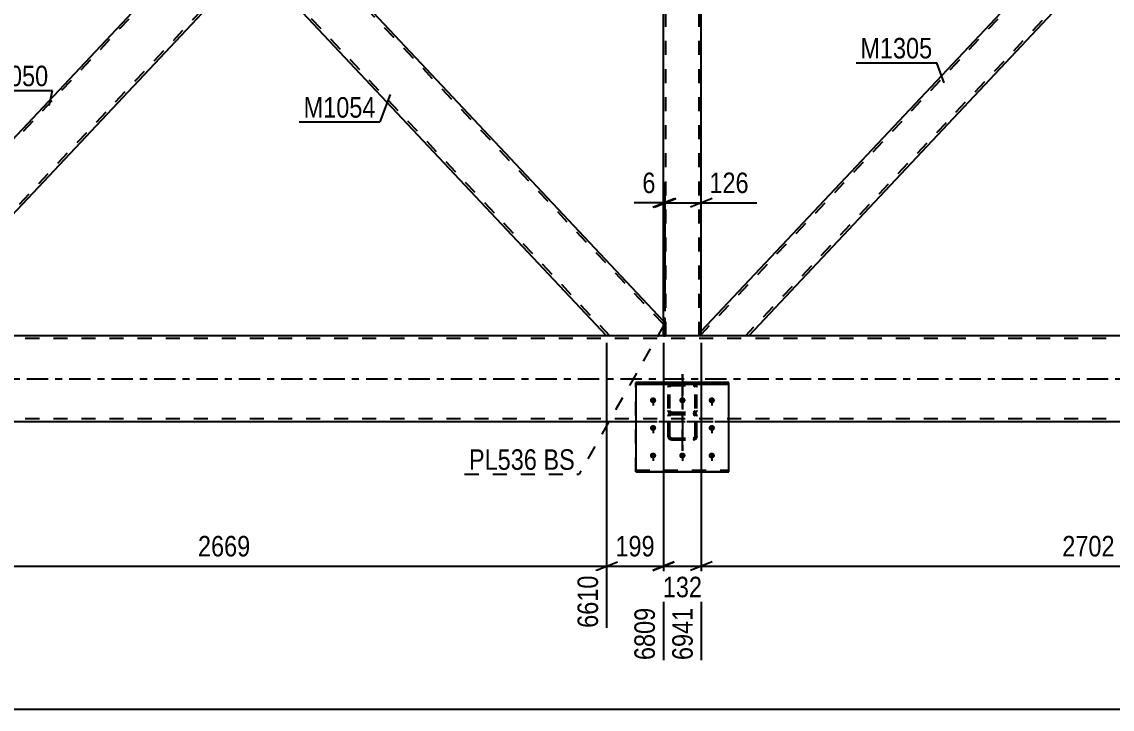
# Model space of a CAD drawing. Header units: millimetres. Extents: x -91 to 750, y -441 to 153.
# Drawn here: x 126.8 to 279, y -173.7 to -77.8 of the extents above; entities that cross this region are included whole.
import ezdxf

# ---------------------------------------------------------------- set-up
doc = ezdxf.new("R2010")
doc.units = ezdxf.units.MM
doc.linetypes.add('DXK_LINE_DOT2', pattern=[3.9198, 1.9599, -1.9599])
doc.linetypes.add('DXK_LINE_DOT3', pattern=[5.9187, 2.979, -0.9799, 0.9799, -0.9799])
doc.styles.add('Arial Narrow', font='ARIALN.TTF', dxfattribs={"height": 0.2})

# ---------------------------------------------------------------- blocks, each defined once
blk = doc.blocks.new('Part-761553909-5094 - 4989')
at = {"color": 7, "linetype": 'DXK_LINE_DOT2'}
for p, q in [((212.5, -140.57), (212.5, -128.14)), ((225.5, -128.14), (212.5, -128.14)), ((212.5, -128.36), (225.5, -128.36)), ((225.5, -140.57), (225.5, -128.14)), ((212.5, -140.35), (225.5, -140.35))]:
    blk.add_line(p, q, dxfattribs=at)
at = {"color": 2, "linetype": 'Continuous'}
blk.add_line((225.5, -140.57), (212.5, -140.57), dxfattribs=at)
blk = doc.blocks.new('Part-761553909-5015 - 4989')
at = {"color": 7, "linetype": 'DXK_LINE_DOT2'}
for p, q in [((216.36, -121.6), (216.36, -119.14)), ((216.6, -119.14), (216.36, -119.14)), ((216.36, -119.14), (216.6, -119.14)), ((216.6, -121.6), (216.6, -119.14)), ((216.36, -121.6), (216.6, -121.6)), ((216.6, -121.6), (216.36, -121.6)), ((216.36, -121.6), (216.36, -121.6)), ((216.6, -121.6), (216.6, -121.6))]:
    blk.add_line(p, q, dxfattribs=at)
blk = doc.blocks.new('Part-761553909-5020 - 4989')
at = {"color": 2, "linetype": 'Continuous'}
for p, q in [((216.6, -119.14), (216.36, -119.14)), ((216.36, -119.14), (216.36, -121.6)), ((216.6, -121.6), (216.6, -119.14)), ((216.6, -121.6), (216.36, -121.6)), ((216.36, -121.6), (216.36, -121.6)), ((216.6, -121.6), (216.6, -121.6))]:
    blk.add_line(p, q, dxfattribs=at)
at = {"color": 7, "linetype": 'DXK_LINE_DOT2'}
for p, q in [((216.6, -119.14), (216.36, -119.14)), ((216.36, -121.6), (216.6, -121.6)), ((216.36, -121.6), (216.36, -121.6)), ((216.6, -121.6), (216.6, -121.6))]:
    blk.add_line(p, q, dxfattribs=at)
blk = doc.blocks.new('Part-761553909-5186 - 4989')
at = {"color": 7, "linetype": 'DXK_LINE_DOT2'}
for p, q in [((330.17, -6), (221.64, -121.41)), ((336.36, -6), (329.73, -6)), ((336.36, -6.19), (227.83, -121.6)), ((279, -59.95), (275.38, -63.8)), ((282.62, -63.8), (279, -67.65)), ((228.27, -121.6), (221.64, -121.6))]:
    blk.add_line(p, q, dxfattribs=at)
at = {"color": 2, "linetype": 'Continuous'}
for p, q in [((329.73, -6), (279, -59.95)), ((336.36, -6.66), (336.36, -6)), ((336.36, -6.66), (282.62, -63.8)), ((275.38, -63.8), (221.64, -120.94)), ((279, -67.65), (228.27, -121.6)), ((221.64, -121.6), (221.64, -120.94))]:
    blk.add_line(p, q, dxfattribs=at)
blk = doc.blocks.new('Part-761553909-5291 - 4989')
at = {"color": 2, "linetype": 'Continuous'}
for p, q in [((163.94, -63.8), (159, -69.05)), ((216.36, -119.54), (163.94, -63.8)), ((208.42, -121.6), (159, -69.05)), ((216.36, -121.6), (208.48, -121.6))]:
    blk.add_line(p, q, dxfattribs=at)
at = {"color": 7, "linetype": 'DXK_LINE_DOT2'}
for p, q in [((216.36, -120), (163.72, -64.03)), ((159.22, -68.82), (159.24, -68.8)), ((208.86, -121.6), (159.22, -68.82)), ((216.36, -121.6), (216.36, -119.54)), ((216.36, -119.54), (216.36, -119.54)), ((208.48, -121.6), (208.42, -121.6)), ((216.36, -121.6), (216.36, -121.6)), ((216.36, -121.6), (216.36, -121.6)), ((216.36, -121.6), (216.36, -121.6))]:
    blk.add_line(p, q, dxfattribs=at)
blk = doc.blocks.new('Part-761553909-5107 - 4989')
at = {"color": 2, "linetype": 'Continuous'}
for p, q in [((225.5, -128.14), (212.5, -128.14)), ((212.5, -128.14), (212.5, -140.57)), ((212.5, -128.35), (225.5, -128.35)), ((225.5, -140.57), (225.5, -128.14)), ((212.5, -140.57), (225.5, -140.57))]:
    blk.add_line(p, q, dxfattribs=at)
at = {"color": 7, "linetype": 'DXK_LINE_DOT2'}
blk.add_line((212.5, -140.35), (225.5, -140.35), dxfattribs=at)
blk = doc.blocks.new('Part-761553909-5139 - 4989')
at = {"color": 7, "linetype": 'DXK_LINE_DOT3'}
blk.add_line((219, -137.66), (219, -126.97), dxfattribs=at)
at = {"color": 7, "linetype": 'DXK_LINE_DOT2'}
for p, q in [((217.04, -128.58), (217, -128.77)), ((217, -135.67), (217, -128.77)), ((217.24, -128.77), (217.26, -128.67)), ((217.24, -135.67), (217.24, -128.77)), ((217.26, -128.67), (217.31, -128.59)), ((217.48, -128.26), (217.3, -128.3)), ((217.31, -128.59), (217.39, -128.54)), ((217.39, -128.54), (217.48, -128.52)), ((217.48, -128.26), (220.52, -128.26)), ((217.48, -128.52), (220.52, -128.52)), ((220.7, -128.3), (220.52, -128.26)), ((220.52, -128.52), (220.61, -128.54)), ((220.61, -128.54), (220.69, -128.59)), ((220.69, -128.59), (220.74, -128.67)), ((220.74, -128.67), (220.76, -128.77)), ((220.76, -135.67), (220.76, -128.77)), ((221, -128.77), (220.96, -128.58)), ((221, -135.67), (221, -128.77)), ((217, -132.01), (217.04, -132.2)), ((217.14, -132.5), (217.3, -132.4)), ((217.26, -132.1), (217.24, -132.01)), ((217.31, -132.19), (217.26, -132.1)), ((217.3, -132.4), (217.48, -132.37)), ((217.39, -132.24), (217.31, -132.19)), ((217.48, -132.26), (217.39, -132.24)), ((217.48, -132.26), (220.52, -132.26)), ((217.48, -132.37), (220.52, -132.37)), ((220.61, -132.24), (220.52, -132.26)), ((220.52, -132.37), (220.7, -132.4)), ((220.69, -132.19), (220.61, -132.24)), ((220.74, -132.1), (220.69, -132.19)), ((220.7, -132.4), (220.86, -132.5)), ((220.76, -132.01), (220.74, -132.1)), ((220.96, -132.2), (221, -132.01)), ((217, -132.82), (217.04, -132.64)), ((217.04, -132.64), (217.14, -132.5)), ((217.26, -132.73), (217.24, -132.82)), ((217.31, -132.66), (217.26, -132.73)), ((217.3, -132.48), (217.39, -132.5)), ((217.39, -132.61), (217.31, -132.66)), ((217.39, -132.5), (217.48, -132.52)), ((217.48, -132.59), (217.39, -132.61)), ((217.48, -132.52), (220.52, -132.52)), ((217.48, -132.59), (220.52, -132.59)), ((220.52, -132.52), (220.69, -132.48)), ((220.61, -132.61), (220.52, -132.59)), ((220.69, -132.66), (220.61, -132.61)), ((220.69, -132.48), (220.7, -132.48)), ((220.74, -132.73), (220.69, -132.66)), ((220.76, -132.82), (220.74, -132.73)), ((220.86, -132.5), (220.96, -132.64)), ((220.96, -132.64), (221, -132.82)), ((217.04, -135.85), (217, -135.67)), ((217.14, -135.99), (217.04, -135.85)), ((217.3, -136.09), (217.14, -135.99)), ((217.24, -135.67), (217.26, -135.76)), ((217.26, -135.76), (217.31, -135.83)), ((217.48, -136.12), (217.3, -136.09)), ((217.31, -135.83), (217.39, -135.88)), ((217.39, -135.88), (217.48, -135.9)), ((217.48, -135.9), (220.52, -135.9)), ((217.48, -136.12), (220.52, -136.12)), ((220.52, -135.9), (220.61, -135.88)), ((220.7, -136.09), (220.52, -136.12)), ((220.61, -135.88), (220.69, -135.83)), ((220.69, -135.83), (220.74, -135.76)), ((220.86, -135.99), (220.7, -136.09)), ((220.74, -135.76), (220.76, -135.67)), ((220.96, -135.85), (220.86, -135.99)), ((221, -135.67), (220.96, -135.85))]:
    blk.add_line(p, q, dxfattribs=at)
for centre, start, end in [((217.5, -128.75), 114.32, 159.2417), ((220.5, -128.75), 20.7583, 65.68), ((217.5, -132.03), 200.7583, 245.68), ((220.5, -132.03), 294.32, 339.2417)]:
    blk.add_arc(centre, 0.496, start, end, dxfattribs=at)
blk = doc.blocks.new('Part-761553909-5181 - 4989')
at = {"color": 7, "linetype": 'DXK_LINE_DOT2'}
for p, q in [((208.86, -6), (101.64, -120)), ((208.48, -6), (208.42, -6)), ((212.5, -6), (216.36, -6)), ((216.36, -6), (216.36, -8.06)), ((216.36, -7.59), (109.15, -121.6)), ((159, -58.55), (154.06, -63.8)), ((163.94, -63.8), (159, -69.05)), ((101.64, -121.6), (101.64, -119.54)), ((109.04, -121.6), (108.71, -121.6)), ((109.33, -121.6), (109.15, -121.6)), ((109.59, -121.6), (109.52, -121.6))]:
    blk.add_line(p, q, dxfattribs=at)
at = {"color": 2, "linetype": 'Continuous'}
for p, q in [((208.42, -6), (159, -58.55)), ((212.5, -6), (208.48, -6)), ((216.36, -8.06), (163.94, -63.8)), ((154.06, -63.8), (101.64, -119.54)), ((109.59, -121.6), (159, -69.05)), ((108.71, -121.6), (101.64, -121.6)), ((109.33, -121.6), (108.71, -121.6)), ((109.52, -121.6), (109.33, -121.6)), ((109.52, -121.6), (109.52, -121.6))]:
    blk.add_line(p, q, dxfattribs=at)
blk = doc.blocks.new('Part-761553909-5261 - 4989')
at = {"color": 7, "linetype": 'DXK_LINE_DOT2'}
for p, q in [((221.64, -6), (216.36, -6)), ((216.36, -8.46), (216.36, -6)), ((216.68, -121.6), (216.68, -6)), ((221.32, -121.6), (221.32, -6)), ((221.64, -6.66), (221.64, -6)), ((216.36, -121.6), (216.36, -119.14)), ((221.64, -121.6), (216.36, -121.6)), ((221.64, -121.6), (221.64, -120.94))]:
    blk.add_line(p, q, dxfattribs=at)
at = {"color": 2, "linetype": 'Continuous'}
for p, q in [((221.64, -120.94), (221.64, -6.66)), ((216.36, -119.14), (216.36, -8.46))]:
    blk.add_line(p, q, dxfattribs=at)
blk = doc.blocks.new('Part-761553909-5278 - 4989')
at = {"color": 7, "linetype": 'DXK_LINE_DOT3'}
blk.add_line((219, -126.97), (219, -137.66), dxfattribs=at)
at = {"color": 7, "linetype": 'DXK_LINE_DOT2'}
for p, q in [((217, -128.77), (217.04, -128.58)), ((217, -135.67), (217, -128.77)), ((217.26, -128.67), (217.24, -128.77)), ((217.24, -135.67), (217.24, -128.77)), ((217.31, -128.59), (217.26, -128.67)), ((217.3, -128.3), (217.48, -128.26)), ((217.39, -128.54), (217.31, -128.59)), ((217.48, -128.52), (217.39, -128.54)), ((217.48, -128.26), (220.52, -128.26)), ((217.48, -128.52), (220.52, -128.52)), ((220.52, -128.26), (220.7, -128.3)), ((220.61, -128.54), (220.52, -128.52)), ((220.69, -128.59), (220.61, -128.54)), ((220.74, -128.67), (220.69, -128.59)), ((220.76, -128.77), (220.74, -128.67)), ((220.76, -135.67), (220.76, -128.77)), ((220.96, -128.58), (221, -128.77)), ((221, -135.67), (221, -128.77)), ((217.04, -132.2), (217, -132.01)), ((217.3, -132.4), (217.14, -132.5)), ((217.24, -132.01), (217.26, -132.1)), ((217.26, -132.1), (217.31, -132.19)), ((217.48, -132.36), (217.3, -132.4)), ((217.31, -132.19), (217.39, -132.24)), ((217.39, -132.24), (217.48, -132.26)), ((217.48, -132.26), (220.52, -132.26)), ((217.48, -132.36), (220.52, -132.36)), ((220.52, -132.26), (220.61, -132.24)), ((220.7, -132.4), (220.52, -132.36)), ((220.61, -132.24), (220.69, -132.19)), ((220.69, -132.19), (220.74, -132.1)), ((220.86, -132.5), (220.7, -132.4)), ((220.74, -132.1), (220.76, -132.01)), ((221, -132.01), (220.96, -132.2)), ((217.04, -132.64), (217, -132.82)), ((217.14, -132.5), (217.04, -132.64)), ((217.24, -132.82), (217.26, -132.73)), ((217.26, -132.73), (217.31, -132.66)), ((217.48, -132.52), (217.3, -132.48)), ((217.31, -132.66), (217.39, -132.61)), ((217.39, -132.61), (217.48, -132.59)), ((217.48, -132.52), (220.52, -132.52)), ((217.48, -132.59), (220.52, -132.59)), ((220.7, -132.48), (220.52, -132.52)), ((220.52, -132.59), (220.61, -132.61)), ((220.61, -132.61), (220.69, -132.66)), ((220.69, -132.66), (220.74, -132.73)), ((220.74, -132.73), (220.76, -132.82)), ((220.96, -132.64), (220.86, -132.5)), ((221, -132.82), (220.96, -132.64)), ((217, -135.67), (217.04, -135.84)), ((217.04, -135.84), (217.14, -135.99)), ((217.14, -135.99), (217.3, -136.09)), ((217.26, -135.76), (217.24, -135.67)), ((217.31, -135.83), (217.26, -135.76)), ((217.3, -136.09), (217.48, -136.12)), ((217.39, -135.88), (217.31, -135.83)), ((217.48, -135.9), (217.39, -135.88)), ((217.48, -135.9), (220.52, -135.9)), ((217.48, -136.12), (220.52, -136.12)), ((220.61, -135.88), (220.52, -135.9)), ((220.52, -136.12), (220.7, -136.09)), ((220.69, -135.83), (220.61, -135.88)), ((220.74, -135.76), (220.69, -135.83)), ((220.7, -136.09), (220.86, -135.99)), ((220.76, -135.67), (220.74, -135.76)), ((220.86, -135.99), (220.96, -135.84)), ((220.96, -135.84), (221, -135.67))]:
    blk.add_line(p, q, dxfattribs=at)
for centre, start, end in [((217.5, -128.75), 114.32, 159.2417), ((220.5, -128.75), 20.7583, 65.68), ((217.5, -132.03), 200.7583, 245.68), ((220.5, -132.03), 294.32, 339.2417)]:
    blk.add_arc(centre, 0.496, start, end, dxfattribs=at)
blk = doc.blocks.new('Part-761553909-5344 - 4989')
at = {"color": 7, "linetype": 'DXK_LINE_DOT2'}
for p, q in [((678, -121.6), (88.48, -121.6)), ((216.6, -121.6), (208.48, -121.6)), ((678, -122), (-56, -122)), ((678, -133.2), (-56, -133.2)), ((678, -133.6), (-37.15, -133.6)), ((225.5, -133.6), (212.5, -133.6))]:
    blk.add_line(p, q, dxfattribs=at)
at = {"color": 2, "linetype": 'Continuous'}
for p, q in [((208.48, -121.6), (109.52, -121.6)), ((678, -121.6), (216.6, -121.6)), ((212.5, -133.6), (-8.43, -133.6)), ((452.5, -133.6), (225.5, -133.6))]:
    blk.add_line(p, q, dxfattribs=at)
at = {"color": 7, "linetype": 'DXK_LINE_DOT3'}
blk.add_line((-56, -127.6), (678, -127.6), dxfattribs=at)
blk = doc.blocks.new('Bolt-761553909-5419 - 4989')
at = {"linetype": 'Continuous'}
for points in [[(214.9, -130.2), (214.99, -130.21), (215.08, -130.23), (215.16, -130.28), (215.23, -130.33), (215.28, -130.4), (215.32, -130.48), (215.34, -130.57), (215.34, -130.65), (215.32, -130.74), (215.28, -130.82), (215.23, -130.89), (215.16, -130.94), (215.08, -130.99), (214.99, -131.01), (214.9, -131.02), (214.81, -131.01), (214.72, -130.99), (214.64, -130.94), (214.57, -130.89), (214.52, -130.82), (214.48, -130.74), (214.46, -130.65), (214.46, -130.57), (214.48, -130.48), (214.52, -130.4), (214.57, -130.33), (214.64, -130.28), (214.72, -130.23), (214.81, -130.21)], [(219, -130.2), (219.09, -130.21), (219.18, -130.23), (219.26, -130.28), (219.33, -130.33), (219.38, -130.4), (219.42, -130.48), (219.44, -130.57), (219.44, -130.65), (219.42, -130.74), (219.38, -130.82), (219.33, -130.89), (219.26, -130.94), (219.18, -130.99), (219.09, -131.01), (219, -131.02), (218.91, -131.01), (218.82, -130.99), (218.74, -130.94), (218.67, -130.89), (218.62, -130.82), (218.58, -130.74), (218.56, -130.65), (218.56, -130.57), (218.58, -130.48), (218.62, -130.4), (218.67, -130.33), (218.74, -130.28), (218.82, -130.23), (218.91, -130.21)], [(223.1, -130.2), (223.19, -130.21), (223.28, -130.23), (223.36, -130.28), (223.43, -130.33), (223.48, -130.4), (223.52, -130.48), (223.54, -130.57), (223.54, -130.65), (223.52, -130.74), (223.48, -130.82), (223.43, -130.89), (223.36, -130.94), (223.28, -130.99), (223.19, -131.01), (223.1, -131.02), (223.01, -131.01), (222.92, -130.99), (222.84, -130.94), (222.77, -130.89), (222.72, -130.82), (222.68, -130.74), (222.66, -130.65), (222.66, -130.57), (222.68, -130.48), (222.72, -130.4), (222.77, -130.33), (222.84, -130.28), (222.92, -130.23), (223.01, -130.21)], [(214.9, -134.05), (214.99, -134.06), (215.08, -134.09), (215.16, -134.13), (215.23, -134.19), (215.28, -134.26), (215.32, -134.34), (215.34, -134.42), (215.34, -134.51), (215.32, -134.59), (215.28, -134.67), (215.23, -134.74), (215.16, -134.8), (215.08, -134.84), (214.99, -134.87), (214.9, -134.88), (214.81, -134.87), (214.72, -134.84), (214.64, -134.8), (214.57, -134.74), (214.52, -134.67), (214.48, -134.59), (214.46, -134.51), (214.46, -134.42), (214.48, -134.34), (214.52, -134.26), (214.57, -134.19), (214.64, -134.13), (214.72, -134.09), (214.81, -134.06)], [(223.1, -134.05), (223.19, -134.06), (223.28, -134.09), (223.36, -134.13), (223.43, -134.19), (223.48, -134.26), (223.52, -134.34), (223.54, -134.42), (223.54, -134.51), (223.52, -134.59), (223.48, -134.67), (223.43, -134.74), (223.36, -134.8), (223.28, -134.84), (223.19, -134.87), (223.1, -134.88), (223.01, -134.87), (222.92, -134.84), (222.84, -134.8), (222.77, -134.74), (222.72, -134.67), (222.68, -134.59), (222.66, -134.51), (222.66, -134.42), (222.68, -134.34), (222.72, -134.26), (222.77, -134.19), (222.84, -134.13), (222.92, -134.09), (223.01, -134.06)], [(214.9, -137.9), (214.99, -137.91), (215.08, -137.94), (215.16, -137.98), (215.23, -138.04), (215.28, -138.11), (215.32, -138.19), (215.34, -138.27), (215.34, -138.36), (215.32, -138.44), (215.28, -138.52), (215.23, -138.59), (215.16, -138.65), (215.08, -138.69), (214.99, -138.72), (214.9, -138.73), (214.81, -138.72), (214.72, -138.69), (214.64, -138.65), (214.57, -138.59), (214.52, -138.52), (214.48, -138.44), (214.46, -138.36), (214.46, -138.27), (214.48, -138.19), (214.52, -138.11), (214.57, -138.04), (214.64, -137.98), (214.72, -137.94), (214.81, -137.91)], [(219, -137.9), (219.09, -137.91), (219.18, -137.94), (219.26, -137.98), (219.33, -138.04), (219.38, -138.11), (219.42, -138.19), (219.44, -138.27), (219.44, -138.36), (219.42, -138.44), (219.38, -138.52), (219.33, -138.59), (219.26, -138.65), (219.18, -138.69), (219.09, -138.72), (219, -138.73), (218.91, -138.72), (218.82, -138.69), (218.74, -138.65), (218.67, -138.59), (218.62, -138.52), (218.58, -138.44), (218.56, -138.36), (218.56, -138.27), (218.58, -138.19), (218.62, -138.11), (218.67, -138.04), (218.74, -137.98), (218.82, -137.94), (218.91, -137.91)], [(223.1, -137.9), (223.19, -137.91), (223.28, -137.94), (223.36, -137.98), (223.43, -138.04), (223.48, -138.11), (223.52, -138.19), (223.54, -138.27), (223.54, -138.36), (223.52, -138.44), (223.48, -138.52), (223.43, -138.59), (223.36, -138.65), (223.28, -138.69), (223.19, -138.72), (223.1, -138.73), (223.01, -138.72), (222.92, -138.69), (222.84, -138.65), (222.77, -138.59), (222.72, -138.52), (222.68, -138.44), (222.66, -138.36), (222.66, -138.27), (222.68, -138.19), (222.72, -138.11), (222.77, -138.04), (222.84, -137.98), (222.92, -137.94), (223.01, -137.91)]]:
    blk.add_hatch(color=1, dxfattribs=at).paths.add_polyline_path(points)
at = {"color": 1, "linetype": 'Continuous'}
for p, q in [((214.9, -130.21), (214.9, -131.35)), ((219, -130.21), (219, -131.35)), ((223.1, -130.21), (223.1, -131.35)), ((214.9, -134.07), (214.9, -135.2)), ((223.1, -134.07), (223.1, -135.2)), ((214.9, -137.92), (214.9, -139.05)), ((219, -137.92), (219, -139.05)), ((223.1, -137.92), (223.1, -139.05))]:
    blk.add_line(p, q, dxfattribs=at)
blk = doc.blocks.new('Bolt-761553909-5424 - 4989')
at = {"color": 1, "linetype": 'DXK_LINE_DOT2'}
for p, q in [((214.9, -130.21), (214.9, -131.35)), ((219, -130.21), (219, -131.35)), ((223.1, -130.21), (223.1, -131.35)), ((214.9, -134.07), (214.9, -135.2)), ((223.1, -134.07), (223.1, -135.2)), ((214.9, -137.92), (214.9, -139.05)), ((219, -137.92), (219, -139.05)), ((223.1, -137.92), (223.1, -139.05))]:
    blk.add_line(p, q, dxfattribs=at)
blk = doc.blocks.new('StraightDimension-761553909-10844 - 4989')
at = {"color": 7, "linetype": 'Continuous'}
for p, q in [((208.42, -122.6), (208.42, -162.37)), ((216.36, -122.6), (216.36, -166.87)), ((206.92, -154.35), (209.92, -153.15)), ((217.86, -153.15), (214.86, -154.35)), ((208.42, -153.75), (216.36, -153.75))]:
    blk.add_line(p, q, dxfattribs=at)
at = {"color": 0}
blk.add_wipeout([(215.73, -153), (215.73, -148.8), (209.05, -148.8), (209.05, -153)], dxfattribs=at)
at = {"color": 0, "linetype": 'Continuous'}
blk.add_wipeout([(215.76, -158.95), (211.56, -158.95), (211.56, -167.47), (215.76, -167.47)], dxfattribs=at)
at = {"color": 3, "style": 'Arial Narrow'}
blk.add_text('199', height=2.863, dxfattribs=at).set_placement((209.65, -152.4))
at = {"color": 3, "linetype": 'Continuous', "style": 'Arial Narrow'}
blk.add_text('6809', height=2.863, rotation=90.0002, dxfattribs=at).set_placement((215.16, -166.87))
blk = doc.blocks.new('StraightDimension-761553909-10842 - 4989')
at = {"color": 7, "linetype": 'Continuous'}
for p, q in [((221.64, -122.6), (221.64, -166.87)), ((329.73, -122.6), (329.73, -162.37)), ((223.14, -153.15), (220.14, -154.35)), ((328.23, -154.35), (331.23, -153.15)), ((221.64, -153.75), (329.73, -153.75))]:
    blk.add_line(p, q, dxfattribs=at)
at = {"color": 0}
blk.add_wipeout([(279.94, -153), (279.94, -148.8), (271.43, -148.8), (271.43, -153)], dxfattribs=at)
at = {"color": 0, "linetype": 'Continuous'}
blk.add_wipeout([(329.13, -154.45), (324.93, -154.45), (324.93, -162.97), (329.13, -162.97)], dxfattribs=at)
at = {"color": 3, "style": 'Arial Narrow'}
blk.add_text('2702', height=2.863, dxfattribs=at).set_placement((272.03, -152.4))
at = {"color": 3, "linetype": 'Continuous', "style": 'Arial Narrow'}
blk.add_text('9643', height=2.863, rotation=90.0002, dxfattribs=at).set_placement((328.53, -162.37))
blk = doc.blocks.new('StraightDimension-761553909-5617 - 4989')
at = {"color": 7, "linetype": 'Continuous'}
for p, q in [((216.6, -118.14), (216.6, -100.18)), ((221.64, -118.14), (221.64, -100.18)), ((215.1, -103.63), (218.1, -102.43)), ((216.6, -103.03), (221.64, -103.03)), ((223.14, -102.43), (220.14, -103.63))]:
    blk.add_line(p, q, dxfattribs=at)
at = {"color": 0}
blk.add_wipeout([(228.85, -102.28), (228.85, -98.08), (222.17, -98.08), (222.17, -102.28)], dxfattribs=at)
at = {"color": 7, "linetype": 'Continuous'}
blk.add_line((221.64, -103.03), (229.38, -103.03), dxfattribs=at)
blk.add_line((221.64, -103.03), (229.38, -103.03), dxfattribs=at)
at = {"color": 3, "style": 'Arial Narrow'}
blk.add_text('126', height=2.863, dxfattribs=at).set_placement((222.77, -101.68))
blk = doc.blocks.new('StraightDimension-761553909-5618 - 4989')
at = {"color": 7, "linetype": 'Continuous'}
for p, q in [((216.36, -118.14), (216.36, -100.18)), ((216.6, -118.14), (216.6, -100.18)), ((214.86, -103.63), (217.86, -102.43)), ((218.1, -102.43), (215.1, -103.63)), ((216.36, -103.03), (216.6, -103.03))]:
    blk.add_line(p, q, dxfattribs=at)
at = {"color": 0}
blk.add_wipeout([(215.84, -102.28), (215.84, -98.08), (212.81, -98.08), (212.81, -102.28)], dxfattribs=at)
at = {"color": 7, "linetype": 'Continuous'}
blk.add_line((216.36, -103.03), (212.28, -103.03), dxfattribs=at)
blk.add_line((216.36, -103.03), (212.28, -103.03), dxfattribs=at)
at = {"color": 3, "style": 'Arial Narrow'}
blk.add_text('6', height=2.86, dxfattribs=at).set_placement((213.41, -101.68))
blk = doc.blocks.new('StraightDimension-761553909-10845 - 4989')
at = {"color": 7, "linetype": 'Continuous'}
for p, q in [((101.64, -122.6), (101.64, -166.87)), ((208.42, -122.6), (208.42, -162.37)), ((103.14, -153.15), (100.14, -154.35)), ((206.92, -154.35), (209.92, -153.15)), ((101.64, -153.75), (208.42, -153.75))]:
    blk.add_line(p, q, dxfattribs=at)
at = {"color": 0}
blk.add_wipeout([(159.28, -153), (159.28, -148.8), (150.77, -148.8), (150.77, -153)], dxfattribs=at)
at = {"color": 0, "linetype": 'Continuous'}
blk.add_wipeout([(207.82, -154.45), (203.62, -154.45), (203.62, -162.97), (207.82, -162.97)], dxfattribs=at)
at = {"color": 3, "style": 'Arial Narrow'}
blk.add_text('2669', height=2.863, dxfattribs=at).set_placement((151.37, -152.4))
at = {"color": 3, "linetype": 'Continuous', "style": 'Arial Narrow'}
blk.add_text('6610', height=2.863, rotation=90.0002, dxfattribs=at).set_placement((207.22, -162.37))
blk = doc.blocks.new('StraightDimension-761553909-6260 - 4989')
at = {"color": 7, "linetype": 'Continuous'}
blk.add_line((-56, -173.73), (718, -173.73), dxfattribs=at)
blk = doc.blocks.new('StraightDimension-761553909-10843 - 4989')
at = {"color": 7, "linetype": 'Continuous'}
for p, q in [((216.36, -122.6), (216.36, -166.87)), ((221.64, -122.6), (221.64, -166.87)), ((214.86, -154.35), (217.86, -153.15)), ((223.14, -153.15), (220.14, -154.35)), ((216.36, -153.75), (221.64, -153.75))]:
    blk.add_line(p, q, dxfattribs=at)
at = {"color": 0}
blk.add_wipeout([(222.34, -158.7), (222.34, -154.5), (215.66, -154.5), (215.66, -158.7)], dxfattribs=at)
at = {"color": 3, "style": 'Arial Narrow'}
blk.add_text('132', height=2.863, dxfattribs=at).set_placement((216.26, -158.1))
at = {"color": 0, "linetype": 'Continuous'}
blk.add_wipeout([(221.04, -158.95), (216.84, -158.95), (216.84, -167.47), (221.04, -167.47)], dxfattribs=at)
at = {"color": 3, "linetype": 'Continuous', "style": 'Arial Narrow'}
blk.add_text('6941', height=2.863, rotation=90.0002, dxfattribs=at).set_placement((220.44, -166.87))
blk = doc.blocks.new('Mark-761553909-5177 - 4989')
at = {"color": 0}
blk.add_wipeout([(130.48, -86.76), (130.48, -83.76), (120.43, -83.76), (120.43, -86.76)], dxfattribs=at)
blk.add_wipeout([(130.48, -86.76), (130.48, -83.76), (120.43, -83.76), (120.43, -86.76)], dxfattribs=at)
at = {"color": 30, "linetype": 'Continuous'}
for p in [(119.83, -87.36), (130.62, -89.43)]:
    blk.add_line(p, (131.08, -87.36), dxfattribs=at)
at = {"color": 3, "style": 'Arial Narrow'}
blk.add_text('M1050', height=2.863, dxfattribs=at).set_placement((120.43, -86.76))
blk = doc.blocks.new('Mark-761553909-5182 - 4989')
at = {"color": 0}
blk.add_wipeout([(253.9, -82.88), (253.9, -79.88), (243.84, -79.88), (243.84, -82.88)], dxfattribs=at)
blk.add_wipeout([(253.9, -82.88), (253.9, -79.88), (243.84, -79.88), (243.84, -82.88)], dxfattribs=at)
at = {"color": 30, "linetype": 'Continuous'}
for p in [(243.24, -83.48), (255.53, -86.3)]:
    blk.add_line(p, (254.5, -83.48), dxfattribs=at)
at = {"color": 3, "style": 'Arial Narrow'}
blk.add_text('M1305', height=2.863, dxfattribs=at).set_placement((243.84, -82.88))
blk = doc.blocks.new('Mark-761553909-5287 - 4989')
at = {"color": 0}
blk.add_wipeout([(176.17, -91.15), (176.17, -88.15), (166.12, -88.15), (166.12, -91.15)], dxfattribs=at)
blk.add_wipeout([(176.17, -91.15), (176.17, -88.15), (166.12, -88.15), (166.12, -91.15)], dxfattribs=at)
at = {"color": 30, "linetype": 'Continuous'}
for p in [(178.2, -87.93), (165.52, -91.75)]:
    blk.add_line(p, (176.77, -91.75), dxfattribs=at)
at = {"color": 3, "style": 'Arial Narrow'}
blk.add_text('M1054', height=2.863, dxfattribs=at).set_placement((166.12, -91.15))
blk = doc.blocks.new('MarkSet-761553909-6622 - 4989')
at = {"color": 0}
for points in [[(198.7, -140.31), (198.7, -137.31), (189.2, -137.31), (189.2, -140.31)], [(203.98, -140.31), (203.98, -137.31), (199.6, -137.31), (199.6, -140.31)]]:
    blk.add_wipeout(points, dxfattribs=at)
for points in [[(198.7, -140.31), (198.7, -137.31), (189.2, -137.31), (189.2, -140.31)], [(203.98, -140.31), (203.98, -137.31), (199.6, -137.31), (199.6, -140.31)]]:
    blk.add_wipeout(points, dxfattribs=at)
at = {"color": 30, "linetype": 'DXK_LINE_DOT2'}
for p in [(216.45, -120.02), (188.6, -140.91)]:
    blk.add_line(p, (204.58, -140.91), dxfattribs=at)
at = {"color": 3, "style": 'Arial Narrow'}
for s, p in [('PL536', (189.2, -140.31)), ('BS', (199.6, -140.31))]:
    blk.add_text(s, height=2.863, dxfattribs=at).set_placement(p)

msp = doc.modelspace()

# ---------------------------------------------------------------- block references
for name in ['Part-761553909-5181 - 4989', 'Part-761553909-5261 - 4989', 'Part-761553909-5186 - 4989', 'Part-761553909-5291 - 4989', 'Part-761553909-5015 - 4989', 'Part-761553909-5020 - 4989', 'Part-761553909-5344 - 4989', 'Part-761553909-5139 - 4989', 'Part-761553909-5278 - 4989', 'Part-761553909-5094 - 4989', 'Part-761553909-5107 - 4989', 'Bolt-761553909-5419 - 4989', 'Bolt-761553909-5424 - 4989']:
    msp.add_blockref(name, (0, 0))

# ---------------------------------------------------------------- next in the draw order: block references
for name in ['StraightDimension-761553909-5617 - 4989', 'StraightDimension-761553909-10844 - 4989', 'StraightDimension-761553909-10842 - 4989']:
    msp.add_blockref(name, (0, 0))

# ---------------------------------------------------------------- next in the draw order: block references
for name in ['StraightDimension-761553909-5618 - 4989', 'StraightDimension-761553909-10845 - 4989']:
    msp.add_blockref(name, (0, 0))

# ---------------------------------------------------------------- next in the draw order: block references
msp.add_blockref('StraightDimension-761553909-6260 - 4989', (0, 0))

# ---------------------------------------------------------------- next in the draw order: block references
for name in ['Mark-761553909-5182 - 4989', 'Mark-761553909-5177 - 4989', 'Mark-761553909-5287 - 4989', 'StraightDimension-761553909-10843 - 4989']:
    msp.add_blockref(name, (0, 0))

# ---------------------------------------------------------------- next in the draw order: block references
msp.add_blockref('MarkSet-761553909-6622 - 4989', (0, 0))

doc.saveas('drawing.dxf')
